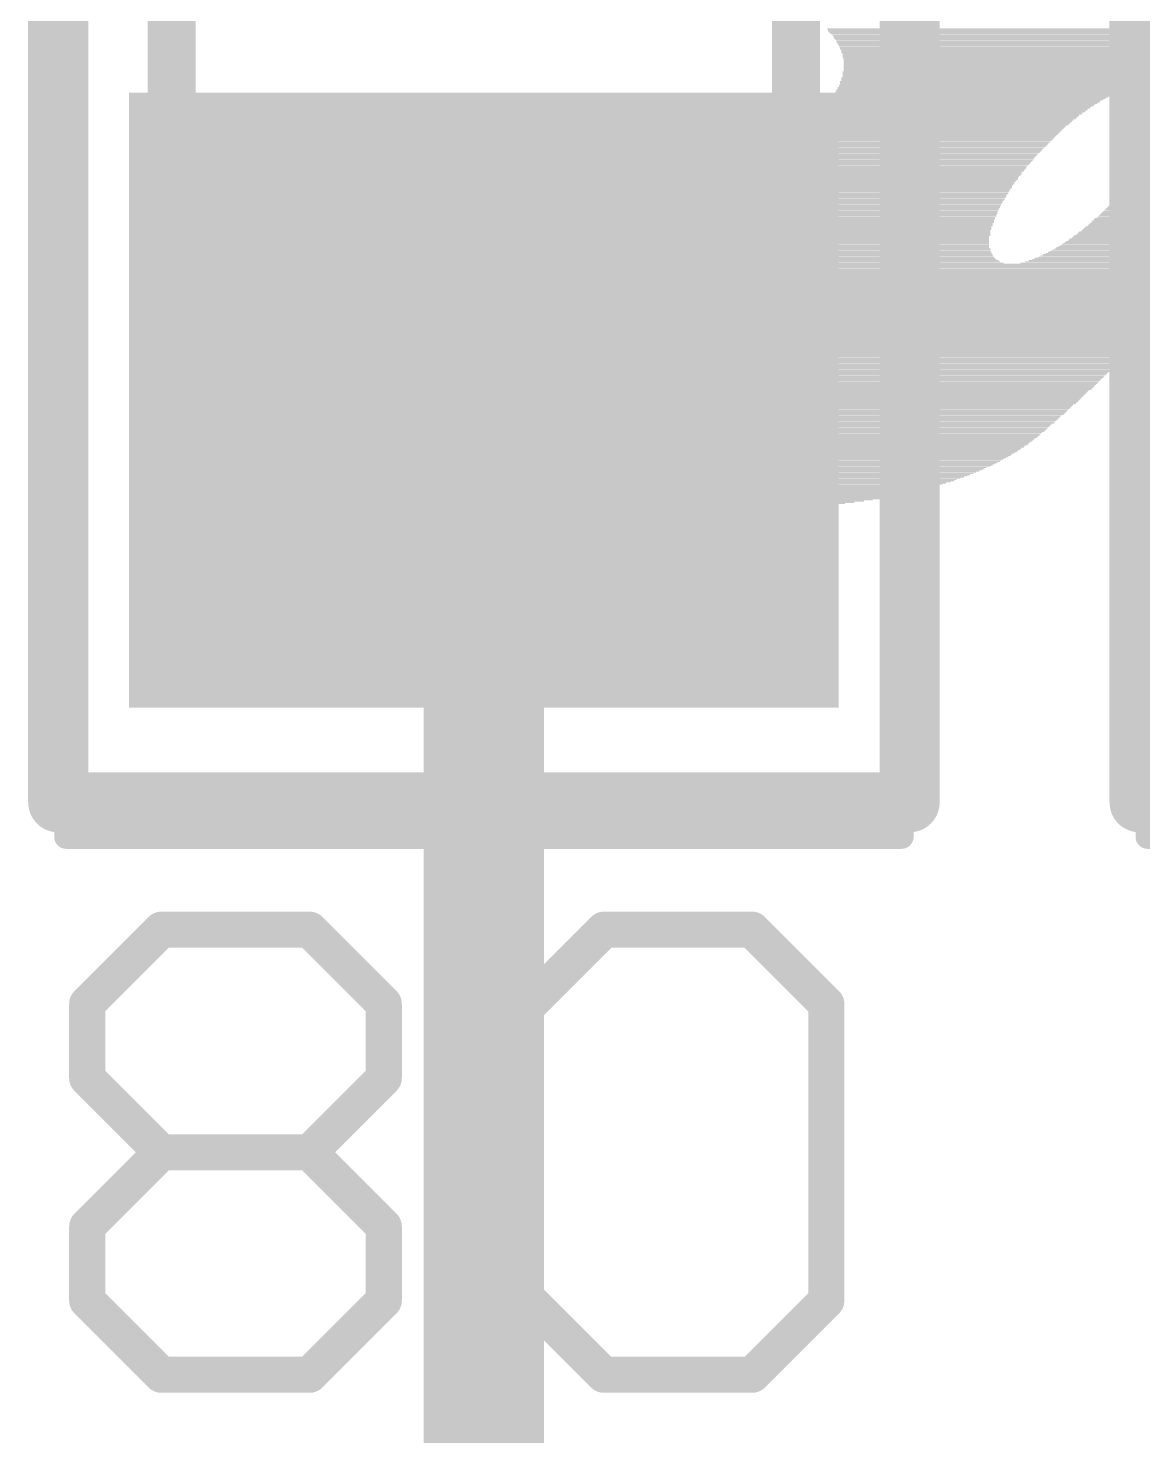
# Model space of a CAD drawing. Extents: x -0.1 to 32.1, y -0.1 to 23.1.
# Drawn here: x 5.768 to 8.124, y 17.181 to 20.156 of the extents above; entities that cross this region are included whole.
import ezdxf

# ---------------------------------------------------------------- set-up
doc = ezdxf.new("R2010")
doc.units = 0
for name, color, linetype in [('16', 132, 'CONTINUOUS'), ('21', 40, 'CONTINUOUS'), ('22', 6, 'CONTINUOUS'), ('40', 132, 'CONTINUOUS'), ('52', 253, 'CONTINUOUS')]:
    doc.layers.add(name, color=color, linetype=linetype)

# ---------------------------------------------------------------- blocks, each defined once
blk = doc.blocks.new('RECT')
blk.add_solid([(-0.5, -0.5), (0.5, -0.5), (-0.5, 0.5), (0.5, 0.5)])

msp = doc.modelspace()

# ---------------------------------------------------------------- linework, layer by layer
at = {"layer": '16', "const_width": 0.254}
msp.add_lwpolyline([(6.731, 16.383), (6.731, 19.37)], dxfattribs=at)
at = {"layer": '16', "const_width": 0.127}
msp.add_lwpolyline([(6.7945, 19.37, 1), (6.6675, 19.37)], format="xyb", dxfattribs=at)
at = {"layer": '22'}
for points, const_width in [([(5.831, 22.12), (5.831, 18.52)], 0.127), ([(7.631, 18.52), (7.631, 22.12)], 0.127), ([(8.117, 22.12), (8.117, 18.52)], 0.127), ([(5.831, 18.52), (7.631, 18.52)], 0.127), ([(8.117, 18.52), (9.917, 18.52)], 0.127), ([(6.0491, 18.2507), (5.8923, 18.0939)], 0.0762), ([(6.3626, 18.2507), (6.0491, 18.2507)], 0.0762), ([(6.5194, 18.0939), (6.3626, 18.2507)], 0.0762), ([(6.8278, 18.0939), (6.9846, 18.2507)], 0.0762), ([(6.9846, 18.2507), (7.2981, 18.2507)], 0.0762), ([(7.2981, 18.2507), (7.4549, 18.0939)], 0.0762), ([(5.8923, 18.0939), (5.8923, 17.9372)], 0.0762), ([(6.5194, 17.9372), (6.5194, 18.0939)], 0.0762), ([(7.4549, 18.0939), (7.4549, 17.4669)], 0.0762), ([(5.8923, 17.9372), (6.0491, 17.7804)], 0.0762), ([(6.3626, 17.7804), (6.5194, 17.9372)], 0.0762), ([(6.0491, 17.7804), (5.8923, 17.6236)], 0.0762), ([(6.3626, 17.7804), (6.0491, 17.7804)], 0.0762), ([(6.5194, 17.6236), (6.3626, 17.7804)], 0.0762), ([(5.8923, 17.6236), (5.8923, 17.4669)], 0.0762), ([(6.5194, 17.4669), (6.5194, 17.6236)], 0.0762), ([(5.8923, 17.4669), (6.0491, 17.3101)], 0.0762), ([(6.3626, 17.3101), (6.5194, 17.4669)], 0.0762), ([(6.9846, 17.3101), (6.8278, 17.4669)], 0.0762), ([(7.4549, 17.4669), (7.2981, 17.3101)], 0.0762), ([(6.0491, 17.3101), (6.3626, 17.3101)], 0.0762), ([(7.2981, 17.3101), (6.9846, 17.3101)], 0.0762)]:
    msp.add_lwpolyline(points, dxfattribs=dict(at, const_width=const_width))
for points, const_width in [([(5.831, 18.5517, 1), (5.831, 18.4883)], 0.0635), ([(7.631, 18.4883, 1), (7.631, 18.5517)], 0.0635), ([(8.117, 18.5517, 1), (8.117, 18.4883)], 0.0635), ([(5.7993, 18.52, 1), (5.8628, 18.52)], 0.0635), ([(7.5993, 18.52, 1), (7.6627, 18.52)], 0.0635), ([(8.0853, 18.52, 1), (8.1488, 18.52)], 0.0635), ([(6.0491, 18.2698, 1), (6.0491, 18.2317)], 0.0381), ([(6.0626, 18.2372, 1), (6.0356, 18.2642)], 0.0381), ([(6.3761, 18.2642, 1), (6.3491, 18.2372)], 0.0381), ([(6.3626, 18.2317, 1), (6.3626, 18.2698)], 0.0381), ([(6.9846, 18.2698, 1), (6.9846, 18.2317)], 0.0381), ([(6.9981, 18.2372, 1), (6.9711, 18.2642)], 0.0381), ([(7.3116, 18.2642, 1), (7.2847, 18.2372)], 0.0381), ([(7.2981, 18.2317, 1), (7.2981, 18.2698)], 0.0381), ([(5.8788, 18.1074, 1), (5.9058, 18.0805)], 0.0381), ([(5.9114, 18.0939, 1), (5.8733, 18.0939)], 0.0381), ([(6.5384, 18.0939, 1), (6.5003, 18.0939)], 0.0381), ([(6.5059, 18.0805, 1), (6.5329, 18.1074)], 0.0381), ([(6.8144, 18.1074, 1), (6.8413, 18.0805)], 0.0381), ([(7.474, 18.0939, 1), (7.4359, 18.0939)], 0.0381), ([(7.4414, 18.0805, 1), (7.4684, 18.1074)], 0.0381), ([(5.9058, 17.9506, 1), (5.8788, 17.9237)], 0.0381), ([(6.5329, 17.9237, 1), (6.5059, 17.9506)], 0.0381), ([(5.8733, 17.9372, 1), (5.9114, 17.9372)], 0.0381), ([(6.5003, 17.9372, 1), (6.5384, 17.9372)], 0.0381), ([(6.0491, 17.7995, 1), (6.0491, 17.7614)], 0.0381), ([(6.0626, 17.7669, 1), (6.0356, 17.7939)], 0.0381), ([(6.0356, 17.7669, 1), (6.0626, 17.7939)], 0.0381), ([(6.3761, 17.7939, 1), (6.3491, 17.7669)], 0.0381), ([(6.3491, 17.7939, 1), (6.3761, 17.7669)], 0.0381), ([(6.3626, 17.7614, 1), (6.3626, 17.7995)], 0.0381), ([(5.8788, 17.6371, 1), (5.9058, 17.6102)], 0.0381), ([(5.9114, 17.6236, 1), (5.8733, 17.6236)], 0.0381), ([(6.5384, 17.6236, 1), (6.5003, 17.6236)], 0.0381), ([(6.5059, 17.6102, 1), (6.5329, 17.6371)], 0.0381), ([(5.9058, 17.4803, 1), (5.8788, 17.4534)], 0.0381), ([(6.5329, 17.4534, 1), (6.5059, 17.4803)], 0.0381), ([(6.8413, 17.4803, 1), (6.8144, 17.4534)], 0.0381), ([(7.4684, 17.4534, 1), (7.4414, 17.4803)], 0.0381), ([(5.8733, 17.4669, 1), (5.9114, 17.4669)], 0.0381), ([(6.5003, 17.4669, 1), (6.5384, 17.4669)], 0.0381), ([(7.4359, 17.4669, 1), (7.474, 17.4669)], 0.0381), ([(6.0491, 17.3292, 1), (6.0491, 17.2911)], 0.0381), ([(6.3626, 17.2911, 1), (6.3626, 17.3292)], 0.0381), ([(6.9846, 17.3292, 1), (6.9846, 17.2911)], 0.0381), ([(7.2981, 17.2911, 1), (7.2981, 17.3292)], 0.0381), ([(6.0356, 17.2966, 1), (6.0626, 17.3236)], 0.0381), ([(6.3491, 17.3236, 1), (6.3761, 17.2966)], 0.0381), ([(6.9711, 17.2966, 1), (6.9981, 17.3236)], 0.0381), ([(7.2847, 17.3236, 1), (7.3116, 17.2966)], 0.0381)]:
    msp.add_lwpolyline(points, format="xyb", dxfattribs=dict(at, const_width=const_width))
at = {"layer": '40', "const_width": 0.0508}
for points in [[(5.848, 22.193), (5.848, 18.447)], [(7.614, 18.447), (7.614, 22.193)], [(8.134, 22.193), (8.134, 18.447)], [(5.848, 18.447), (7.614, 18.447)], [(8.134, 18.447), (9.9, 18.447)]]:
    msp.add_lwpolyline(points, dxfattribs=at)
at = {"layer": '40', "const_width": 0.0254}
for points in [[(5.848, 18.4597, 1), (5.848, 18.4343)], [(5.8353, 18.447, 1), (5.8607, 18.447)], [(7.6013, 18.447, 1), (7.6267, 18.447)], [(7.614, 18.4343, 1), (7.614, 18.4597)], [(8.134, 18.4597, 1), (8.134, 18.4343)], [(8.1213, 18.447, 1), (8.1467, 18.447)]]:
    msp.add_lwpolyline(points, format="xyb", dxfattribs=at)
at = {"layer": '52', "const_width": 0.1016}
for points in [[(6.071, 19.964), (6.071, 20.701)], [(7.391, 19.939), (7.391, 20.701)]]:
    msp.add_lwpolyline(points, dxfattribs=at)
at = {"layer": '52', "const_width": 0.0508}
for points in [[(6.0456, 19.964, 1), (6.0964, 19.964)], [(7.3656, 19.939, 1), (7.4164, 19.939)]]:
    msp.add_lwpolyline(points, format="xyb", dxfattribs=at)

# ---------------------------------------------------------------- block references
at = {"layer": '16', "xscale": 1.3, "yscale": 1.5, "rotation": 90}
msp.add_blockref('RECT', (6.731, 19.37), dxfattribs=at)
at = {"layer": '21'}
for p, xscale, yscale in [((7.9869, 20.1548), 1.0616, 0.0024), ((7.987, 20.1523), 1.0566, 0.0026), ((7.9857, 20.1497), 1.054, 0.0024), ((7.9857, 20.1472), 1.049, 0.0026), ((7.9869, 20.1446), 1.0464, 0.0024), ((7.987, 20.1421), 1.0414, 0.0024), ((7.9869, 20.1396), 1.0362, 0.0026), ((7.9882, 20.137), 1.0336, 0.0024), ((7.9882, 20.1345), 1.0336, 0.0026), ((7.9882, 20.1319), 1.0286, 0.0024), ((7.9895, 20.1294), 1.0262, 0.0024), ((7.9895, 20.1269), 1.0262, 0.0026), ((7.9908, 20.1243), 1.0236, 0.0024), ((7.9908, 20.1218), 1.0236, 0.0026), ((7.992, 20.1192), 1.021, 0.0024), ((7.992, 20.1167), 1.021, 0.0024), ((7.9933, 20.1142), 1.0184, 0.0026), ((7.9946, 20.1116), 1.021, 0.0024), ((7.9958, 20.1091), 1.0184, 0.0026), ((7.9958, 20.1065), 1.0184, 0.0024), ((7.9971, 20.104), 1.021, 0.0024), ((7.9996, 20.1015), 1.021, 0.0026), ((7.9996, 20.0989), 1.021, 0.0024), ((8.0009, 20.0964), 1.0236, 0.0026), ((8.0022, 20.0938), 1.0262, 0.0024), ((8.0047, 20.0913), 1.026, 0.0024), ((8.006, 20.0888), 1.0286, 0.0026), ((8.0073, 20.0862), 1.0312, 0.0024), ((8.0086, 20.0837), 1.0338, 0.0026), ((8.0111, 20.0811), 1.0388, 0.0024), ((8.0416, 20.0507), 1.11, 0.0026), ((8.025, 20.0634), 1.0718, 0.0026), ((8.0288, 20.0608), 1.0794, 0.0024), ((8.0314, 20.0583), 1.0846, 0.0026), ((8.0352, 20.0557), 1.0922, 0.0024), ((8.039, 20.0532), 1.0998, 0.0024), ((8.0124, 20.0786), 1.0414, 0.0024), ((8.0149, 20.0761), 1.0464, 0.0026), ((8.0162, 20.0735), 1.049, 0.0024), ((8.0187, 20.071), 1.054, 0.0026), ((8.0213, 20.0684), 1.0592, 0.0024), ((8.0238, 20.0659), 1.0642, 0.0024), ((7.7787, 20.0253), 0.6046, 0.0026), ((7.7761, 20.0227), 0.5994, 0.0024), ((7.7863, 20.0303), 0.6146, 0.0024), ((7.7838, 20.0278), 0.6096, 0.0024), ((7.7977, 20.0354), 0.6324, 0.0024), ((7.7926, 20.0329), 0.6222, 0.0026), ((8.0556, 20.043), 1.143, 0.0024), ((8.0619, 20.0405), 1.1556, 0.0024), ((8.0683, 20.038), 1.1684, 0.0026), ((8.0466, 20.0481), 1.12, 0.0024), ((8.0517, 20.0456), 1.1302, 0.0026), ((7.7368, 19.9922), 0.5664, 0.0024), ((7.7393, 19.9948), 0.5664, 0.0026), ((7.7431, 19.9973), 0.5688, 0.0024), ((7.7482, 20.0024), 0.574, 0.0024), ((7.7469, 19.9999), 0.5714, 0.0026), ((7.752, 20.0049), 0.5766, 0.0024), ((7.7584, 20.01), 0.5842, 0.0024), ((7.7558, 20.0075), 0.579, 0.0026), ((7.7609, 20.0126), 0.5842, 0.0026), ((7.7673, 20.0176), 0.5918, 0.0024), ((7.7647, 20.0151), 0.5866, 0.0024), ((7.7711, 20.0202), 0.5944, 0.0026), ((7.7012, 19.9618), 0.5512, 0.0026), ((7.705, 19.9643), 0.5536, 0.0024), ((7.7075, 19.9668), 0.5536, 0.0024), ((7.7101, 19.9694), 0.5536, 0.0026), ((7.7126, 19.9719), 0.5536, 0.0024), ((7.7164, 19.9745), 0.5562, 0.0026), ((7.719, 19.977), 0.5562, 0.0024), ((7.7228, 19.9795), 0.5588, 0.0024), ((7.7254, 19.9821), 0.5588, 0.0026), ((7.7279, 19.9846), 0.5588, 0.0024), ((7.7329, 19.9897), 0.5638, 0.0024), ((7.7317, 19.9872), 0.5614, 0.0026), ((7.6694, 19.9338), 0.5536, 0.0024), ((7.6733, 19.9364), 0.5512, 0.0026), ((7.6758, 19.9389), 0.5512, 0.0024), ((7.6784, 19.9414), 0.5512, 0.0024), ((7.6809, 19.944), 0.5512, 0.0026), ((7.6834, 19.9465), 0.551, 0.0024), ((7.6872, 19.9491), 0.5486, 0.0026), ((7.6911, 19.9516), 0.5512, 0.0024), ((7.6936, 19.9541), 0.5512, 0.0024), ((7.6961, 19.9567), 0.551, 0.0026), ((7.6987, 19.9592), 0.5512, 0.0024), ((7.6365, 19.9033), 0.5588, 0.0024), ((7.639, 19.9059), 0.5588, 0.0026), ((7.6415, 19.9084), 0.5588, 0.0024), ((7.6453, 19.911), 0.5562, 0.0026), ((7.6479, 19.9135), 0.5562, 0.0024), ((7.6504, 19.916), 0.5562, 0.0024), ((7.6529, 19.9186), 0.5562, 0.0026), ((7.6555, 19.9211), 0.5562, 0.0024), ((7.658, 19.9237), 0.5562, 0.0026), ((7.6618, 19.9262), 0.5536, 0.0024), ((7.6644, 19.9287), 0.5538, 0.0024), ((7.6669, 19.9313), 0.5536, 0.0026), ((7.6072, 19.8729), 0.5612, 0.0026), ((7.6098, 19.8754), 0.5614, 0.0024), ((7.6123, 19.8779), 0.5612, 0.0024), ((7.6136, 19.8805), 0.5588, 0.0026), ((7.6161, 19.883), 0.5588, 0.0024), ((7.6187, 19.8856), 0.5588, 0.0026), ((7.6212, 19.8881), 0.5588, 0.0024), ((7.6238, 19.8906), 0.5588, 0.0024), ((7.6263, 19.8932), 0.5588, 0.0026), ((7.6288, 19.8957), 0.5588, 0.0024), ((7.6314, 19.8983), 0.5588, 0.0026), ((7.6339, 19.9008), 0.5588, 0.0024), ((7.5793, 19.8424), 0.5664, 0.0026), ((7.5818, 19.8449), 0.5664, 0.0024), ((7.5844, 19.8475), 0.5664, 0.0026), ((7.5856, 19.85), 0.5638, 0.0024), ((7.5882, 19.8525), 0.5638, 0.0024), ((7.5907, 19.8551), 0.5638, 0.0026), ((7.5932, 19.8576), 0.5638, 0.0024), ((7.5958, 19.8602), 0.5638, 0.0026), ((7.5971, 19.8627), 0.5614, 0.0024), ((7.5996, 19.8652), 0.5612, 0.0024), ((7.6021, 19.8678), 0.5612, 0.0026), ((7.6047, 19.8703), 0.5614, 0.0024), ((8.2333, 19.8449), 0.2488, 0.0024), ((8.2321, 19.8424), 0.2464, 0.0026), ((8.2346, 19.8475), 0.2464, 0.0026), ((8.2359, 19.85), 0.2438, 0.0024), ((8.2371, 19.8551), 0.2412, 0.0026), ((8.2371, 19.8525), 0.2412, 0.0024), ((8.2384, 19.8576), 0.2386, 0.0024), ((8.2397, 19.8602), 0.2362, 0.0026), ((7.5577, 19.8144), 0.569, 0.0024), ((7.5602, 19.817), 0.5688, 0.0026), ((7.5628, 19.8221), 0.569, 0.0026), ((7.5628, 19.8195), 0.569, 0.0024), ((7.5653, 19.8246), 0.5688, 0.0024), ((7.5679, 19.8271), 0.569, 0.0024), ((7.5691, 19.8297), 0.5664, 0.0026), ((7.5717, 19.8322), 0.5664, 0.0024), ((7.5742, 19.8348), 0.5664, 0.0026), ((7.5768, 19.8398), 0.5664, 0.0024), ((7.5768, 19.8373), 0.5664, 0.0024), ((8.2194, 19.8144), 0.2718, 0.0024), ((8.2206, 19.817), 0.2692, 0.0026), ((8.2219, 19.8195), 0.2666, 0.0024), ((8.2232, 19.8221), 0.2642, 0.0026), ((8.2245, 19.8246), 0.2616, 0.0024), ((8.2257, 19.8271), 0.259, 0.0024), ((8.227, 19.8322), 0.2566, 0.0024), ((8.227, 19.8297), 0.2566, 0.0026), ((8.2283, 19.8348), 0.254, 0.0026), ((8.2295, 19.8373), 0.2514, 0.0024), ((8.2308, 19.8398), 0.2488, 0.0024), ((7.5374, 19.784), 0.574, 0.0026), ((7.5399, 19.789), 0.574, 0.0024), ((7.5399, 19.7865), 0.574, 0.0024), ((7.5425, 19.7916), 0.574, 0.0026), ((7.545, 19.7941), 0.574, 0.0024), ((7.5475, 19.7992), 0.574, 0.0024), ((7.5462, 19.7967), 0.5714, 0.0026), ((7.5488, 19.8017), 0.5714, 0.0024), ((7.5513, 19.8043), 0.5714, 0.0026), ((7.5539, 19.8094), 0.5714, 0.0026), ((7.5539, 19.8068), 0.5714, 0.0024), ((7.5564, 19.8119), 0.5714, 0.0024), ((8.2067, 19.784), 0.3022, 0.0026), ((8.2079, 19.7865), 0.2996, 0.0024), ((8.2092, 19.789), 0.2972, 0.0024), ((8.2092, 19.7916), 0.292, 0.0026), ((8.2105, 19.7941), 0.2896, 0.0024), ((8.2118, 19.7967), 0.287, 0.0026), ((8.213, 19.7992), 0.2844, 0.0024), ((8.2143, 19.8017), 0.282, 0.0024), ((8.2156, 19.8043), 0.2794, 0.0026), ((8.2168, 19.8068), 0.2768, 0.0024), ((8.2181, 19.8119), 0.2742, 0.0024), ((8.2181, 19.8094), 0.2742, 0.0026), ((7.5209, 19.756), 0.5816, 0.0024), ((7.5209, 19.7535), 0.5816, 0.0026), ((7.5234, 19.7586), 0.5816, 0.0026), ((7.5259, 19.7636), 0.5816, 0.0024), ((7.5247, 19.7611), 0.5792, 0.0024), ((7.5272, 19.7662), 0.579, 0.0026), ((7.5297, 19.7713), 0.579, 0.0026), ((7.5285, 19.7687), 0.5766, 0.0024), ((7.531, 19.7738), 0.5764, 0.0024), ((7.5336, 19.7789), 0.5766, 0.0026), ((7.5336, 19.7763), 0.5766, 0.0024), ((7.5361, 19.7814), 0.5766, 0.0024), ((8.1914, 19.7535), 0.3378, 0.0026), ((8.194, 19.756), 0.3328, 0.0024), ((8.1953, 19.7586), 0.3302, 0.0026), ((8.1965, 19.7611), 0.3276, 0.0024), ((8.1965, 19.7636), 0.3226, 0.0024), ((8.1978, 19.7662), 0.32, 0.0026), ((8.199, 19.7687), 0.3174, 0.0024), ((8.2003, 19.7713), 0.3148, 0.0026), ((8.2016, 19.7738), 0.3124, 0.0024), ((8.2028, 19.7763), 0.3098, 0.0024), ((8.2041, 19.7789), 0.3072, 0.0026), ((8.2054, 19.7814), 0.3048, 0.0024), ((7.5069, 19.7281), 0.5892, 0.0026), ((7.5069, 19.7255), 0.5892, 0.0024), ((7.5094, 19.7306), 0.5892, 0.0024), ((7.5107, 19.7357), 0.5866, 0.0024), ((7.5107, 19.7332), 0.5866, 0.0026), ((7.5132, 19.7408), 0.5866, 0.0026), ((7.5132, 19.7382), 0.5866, 0.0024), ((7.5145, 19.7433), 0.5842, 0.0024), ((7.5171, 19.7484), 0.5842, 0.0024), ((7.5171, 19.7459), 0.5842, 0.0026), ((7.5183, 19.7509), 0.5816, 0.0024), ((8.1774, 19.7255), 0.3758, 0.0024), ((8.18, 19.7281), 0.3708, 0.0026), ((8.18, 19.7306), 0.3658, 0.0024), ((8.1813, 19.7332), 0.3632, 0.0026), ((8.1825, 19.7357), 0.3606, 0.0024), ((8.1851, 19.7382), 0.3556, 0.0024), ((8.1863, 19.7408), 0.353, 0.0026), ((8.1876, 19.7433), 0.3504, 0.0024), ((8.1876, 19.7459), 0.3454, 0.0026), ((8.1889, 19.7484), 0.3428, 0.0024), ((8.1902, 19.7509), 0.3404, 0.0024), ((7.4967, 19.6951), 0.6044, 0.0026), ((7.498, 19.7001), 0.602, 0.0024), ((7.498, 19.6976), 0.602, 0.0024), ((7.4993, 19.7052), 0.5994, 0.0024), ((7.4993, 19.7027), 0.5994, 0.0026), ((7.5005, 19.7103), 0.5968, 0.0024), ((7.5005, 19.7078), 0.5968, 0.0026), ((7.5018, 19.7128), 0.5942, 0.0024), ((7.5044, 19.7179), 0.5944, 0.0024), ((7.5031, 19.7154), 0.5918, 0.0026), ((7.5056, 19.723), 0.5918, 0.0024), ((7.5056, 19.7205), 0.5918, 0.0026), ((8.1584, 19.6951), 0.4242, 0.0026), ((8.1609, 19.6976), 0.419, 0.0024), ((8.1622, 19.7001), 0.4164, 0.0024), ((8.1647, 19.7027), 0.4114, 0.0026), ((8.166, 19.7052), 0.4088, 0.0024), ((8.1673, 19.7078), 0.4012, 0.0026), ((8.1686, 19.7103), 0.3988, 0.0024), ((8.1711, 19.7128), 0.3936, 0.0024), ((8.1724, 19.7154), 0.3912, 0.0026), ((8.1724, 19.7179), 0.386, 0.0024), ((8.1749, 19.7205), 0.381, 0.0026), ((8.1762, 19.723), 0.3784, 0.0024), ((7.4993, 19.6646), 0.64, 0.0026), ((7.4967, 19.6697), 0.6298, 0.0026), ((7.498, 19.6671), 0.6324, 0.0024), ((7.4954, 19.6747), 0.6222, 0.0024), ((7.4967, 19.6722), 0.6248, 0.0024), ((7.4955, 19.6798), 0.6172, 0.0024), ((7.4967, 19.6773), 0.6196, 0.0026), ((7.4955, 19.6849), 0.6122, 0.0024), ((7.4967, 19.6824), 0.6146, 0.0026), ((7.4968, 19.69), 0.6096, 0.0026), ((7.4968, 19.6874), 0.6096, 0.0024), ((7.4967, 19.6925), 0.6044, 0.0024), ((8.1317, 19.6646), 0.4978, 0.0026), ((8.1343, 19.6671), 0.4876, 0.0024), ((8.1368, 19.6697), 0.4826, 0.0026), ((8.1406, 19.6722), 0.4748, 0.0024), ((8.1431, 19.6747), 0.4698, 0.0024), ((8.1444, 19.6773), 0.4622, 0.0026), ((8.147, 19.6798), 0.4572, 0.0024), ((8.1495, 19.6824), 0.452, 0.0026), ((8.1508, 19.6849), 0.4444, 0.0024), ((8.1533, 19.6874), 0.4394, 0.0024), ((8.1559, 19.69), 0.4344, 0.0026), ((8.1572, 19.6925), 0.4318, 0.0024), ((7.7774, 19.6366), 1.2216, 0.0024), ((7.7774, 19.6417), 1.2166, 0.0024), ((7.7787, 19.6392), 1.2192, 0.0026), ((7.7787, 19.6468), 1.2142, 0.0024), ((7.7787, 19.6443), 1.2142, 0.0026), ((7.7787, 19.6544), 1.209, 0.0024), ((7.7787, 19.6519), 1.209, 0.0026), ((7.7787, 19.6493), 1.209, 0.0024), ((7.5031, 19.6595), 0.6528, 0.0024), ((7.7799, 19.657), 1.2064, 0.0026), ((7.5006, 19.662), 0.6426, 0.0024), ((8.1229, 19.6595), 0.5156, 0.0024), ((8.1279, 19.662), 0.5054, 0.0024), ((7.7761, 19.6112), 1.2394, 0.0024), ((7.7774, 19.6087), 1.242, 0.0024), ((7.7774, 19.6062), 1.242, 0.0026), ((7.7774, 19.6163), 1.237, 0.0024), ((7.7774, 19.6138), 1.237, 0.0026), ((7.7774, 19.6239), 1.2318, 0.0024), ((7.7774, 19.6214), 1.2318, 0.0024), ((7.7774, 19.6189), 1.2318, 0.0026), ((7.7774, 19.629), 1.2268, 0.0024), ((7.7774, 19.6265), 1.2268, 0.0026), ((7.7774, 19.6341), 1.2216, 0.0024), ((7.7787, 19.6316), 1.2242, 0.0026), ((7.7774, 19.5808), 1.2624, 0.0026), ((7.7787, 19.5782), 1.265, 0.0024), ((7.7787, 19.5757), 1.265, 0.0026), ((7.7774, 19.5884), 1.2572, 0.0026), ((7.7774, 19.5858), 1.2572, 0.0024), ((7.7787, 19.5833), 1.2598, 0.0024), ((7.7774, 19.596), 1.2522, 0.0024), ((7.7774, 19.5935), 1.2522, 0.0026), ((7.7787, 19.5909), 1.2548, 0.0024), ((7.7774, 19.6036), 1.247, 0.0024), ((7.7774, 19.6011), 1.247, 0.0026), ((7.7774, 19.5985), 1.247, 0.0024), ((7.7812, 19.5477), 1.2902, 0.0024), ((7.7812, 19.5452), 1.2902, 0.0024), ((7.7799, 19.5579), 1.2826, 0.0024), ((7.7799, 19.5554), 1.2826, 0.0026), ((7.7812, 19.5528), 1.2852, 0.0024), ((7.7812, 19.5503), 1.2852, 0.0026), ((7.7787, 19.5655), 1.275, 0.0024), ((7.78, 19.563), 1.2776, 0.0026), ((7.78, 19.5604), 1.2776, 0.0024), ((7.7787, 19.5731), 1.27, 0.0024), ((7.7787, 19.5706), 1.27, 0.0024), ((7.7799, 19.5681), 1.2724, 0.0026), ((7.625, 19.5198), 0.993, 0.0024), ((7.625, 19.5173), 0.993, 0.0026), ((7.7838, 19.53), 1.3056, 0.0026), ((7.6275, 19.5274), 0.993, 0.0024), ((7.6275, 19.5249), 0.993, 0.0026), ((7.6275, 19.5223), 0.993, 0.0024), ((7.7812, 19.5401), 1.2954, 0.0024), ((7.7825, 19.5376), 1.298, 0.0026), ((7.7825, 19.535), 1.298, 0.0024), ((7.7837, 19.5325), 1.3004, 0.0024), ((7.7825, 19.5427), 1.2928, 0.0026), ((7.611, 19.4868), 0.9804, 0.0026), ((7.6174, 19.4995), 0.988, 0.0026), ((7.6161, 19.4969), 0.9854, 0.0024), ((7.6149, 19.4944), 0.983, 0.0024), ((7.6149, 19.4919), 0.983, 0.0026), ((7.6136, 19.4893), 0.9804, 0.0024), ((7.6212, 19.5096), 0.9906, 0.0024), ((7.6212, 19.5071), 0.9906, 0.0024), ((7.6199, 19.5046), 0.988, 0.0026), ((7.6186, 19.502), 0.9854, 0.0024), ((7.6238, 19.5147), 0.9906, 0.0024), ((7.6238, 19.5122), 0.9906, 0.0026), ((7.5984, 19.4614), 0.9652, 0.0026), ((7.5971, 19.4588), 0.9626, 0.0024), ((7.5958, 19.4563), 0.96, 0.0024), ((7.6047, 19.4741), 0.9728, 0.0026), ((7.6034, 19.4715), 0.9702, 0.0024), ((7.6034, 19.469), 0.9702, 0.0024), ((7.6021, 19.4665), 0.9676, 0.0026), ((7.6009, 19.4639), 0.9652, 0.0024), ((7.6097, 19.4842), 0.9778, 0.0024), ((7.6097, 19.4817), 0.9778, 0.0024), ((7.6085, 19.4792), 0.9754, 0.0026), ((7.6072, 19.4766), 0.9728, 0.0024), ((7.5818, 19.4309), 0.9422, 0.0024), ((7.5806, 19.4284), 0.9398, 0.0026), ((7.5907, 19.4461), 0.955, 0.0024), ((7.5894, 19.4436), 0.9524, 0.0024), ((7.5882, 19.4411), 0.95, 0.0026), ((7.5869, 19.4385), 0.9474, 0.0024), ((7.5856, 19.436), 0.9448, 0.0026), ((7.5844, 19.4334), 0.9424, 0.0024), ((7.5945, 19.4538), 0.9574, 0.0026), ((7.5933, 19.4512), 0.955, 0.0024), ((7.592, 19.4487), 0.9524, 0.0026), ((7.5653, 19.403), 0.9194, 0.0026), ((7.564, 19.4004), 0.9168, 0.0024), ((7.5628, 19.3979), 0.9144, 0.0026), ((7.5742, 19.4182), 0.9322, 0.0024), ((7.5729, 19.4157), 0.9296, 0.0026), ((7.5716, 19.4131), 0.927, 0.0024), ((7.5704, 19.4106), 0.9246, 0.0026), ((7.5691, 19.408), 0.922, 0.0024), ((7.5678, 19.4055), 0.9194, 0.0024), ((7.5793, 19.4258), 0.9372, 0.0024), ((7.578, 19.4233), 0.9346, 0.0026), ((7.5768, 19.4207), 0.9322, 0.0024), ((7.5463, 19.3725), 0.8916, 0.0026), ((7.545, 19.3699), 0.889, 0.0024), ((7.5437, 19.3674), 0.8864, 0.0024), ((7.5552, 19.3877), 0.9042, 0.0024), ((7.5539, 19.3852), 0.9016, 0.0026), ((7.5526, 19.3826), 0.899, 0.0024), ((7.5514, 19.3801), 0.8966, 0.0024), ((7.5501, 19.3776), 0.894, 0.0026), ((7.5488, 19.375), 0.8914, 0.0024), ((7.5615, 19.3953), 0.9118, 0.0024), ((7.5602, 19.3928), 0.9092, 0.0024), ((7.5577, 19.3903), 0.9042, 0.0026), ((7.5272, 19.342), 0.8636, 0.0024), ((7.5259, 19.3395), 0.861, 0.0026), ((7.5234, 19.3369), 0.856, 0.0024), ((7.5361, 19.3572), 0.8762, 0.0024), ((7.5348, 19.3547), 0.8736, 0.0024), ((7.5336, 19.3522), 0.8712, 0.0026), ((7.5323, 19.3496), 0.8686, 0.0024), ((7.531, 19.3471), 0.866, 0.0026), ((7.5298, 19.3445), 0.8636, 0.0024), ((7.5424, 19.3649), 0.8838, 0.0026), ((7.5412, 19.3623), 0.8814, 0.0024), ((7.5386, 19.3598), 0.8762, 0.0026), ((7.5082, 19.3141), 0.8356, 0.0026), ((7.5069, 19.3115), 0.833, 0.0024), ((7.5056, 19.309), 0.8304, 0.0026), ((7.5183, 19.3293), 0.8508, 0.0024), ((7.5171, 19.3268), 0.8484, 0.0026), ((7.5158, 19.3242), 0.8458, 0.0024), ((7.5145, 19.3217), 0.8432, 0.0026), ((7.512, 19.3191), 0.8382, 0.0024), ((7.5107, 19.3166), 0.8356, 0.0024), ((7.5221, 19.3344), 0.8534, 0.0026), ((7.5208, 19.3318), 0.8508, 0.0024), ((7.4879, 19.2836), 0.8052, 0.0026), ((7.4853, 19.281), 0.8, 0.0024), ((7.484, 19.2785), 0.7974, 0.0024), ((7.498, 19.2988), 0.8204, 0.0024), ((7.4967, 19.2963), 0.8178, 0.0026), ((7.4955, 19.2937), 0.8154, 0.0024), ((7.4942, 19.2912), 0.8128, 0.0024), ((7.4916, 19.2887), 0.8076, 0.0026), ((7.4904, 19.2861), 0.8052, 0.0024), ((7.5044, 19.3064), 0.828, 0.0024), ((7.5031, 19.3039), 0.8254, 0.0024), ((7.5006, 19.3014), 0.8204, 0.0026), ((7.4637, 19.2556), 0.767, 0.0024), ((7.4624, 19.2531), 0.7644, 0.0024), ((7.4599, 19.2506), 0.7594, 0.0026), ((7.4574, 19.248), 0.7544, 0.0024), ((7.4751, 19.2683), 0.7848, 0.0024), ((7.4739, 19.2658), 0.7824, 0.0024), ((7.4713, 19.2633), 0.7772, 0.0026), ((7.47, 19.2607), 0.7746, 0.0024), ((7.4675, 19.2582), 0.7696, 0.0026), ((7.4828, 19.276), 0.795, 0.0026), ((7.4802, 19.2734), 0.7898, 0.0024), ((7.479, 19.2709), 0.7874, 0.0026), ((7.432, 19.2252), 0.7138, 0.0026), ((7.4294, 19.2226), 0.7086, 0.0024), ((7.4269, 19.2201), 0.7036, 0.0026), ((7.4498, 19.2404), 0.7442, 0.0024), ((7.4472, 19.2379), 0.739, 0.0026), ((7.4447, 19.2353), 0.734, 0.0024), ((7.4421, 19.2328), 0.7288, 0.0026), ((7.4396, 19.2302), 0.7238, 0.0024), ((7.4358, 19.2277), 0.7162, 0.0024), ((7.4548, 19.2455), 0.7492, 0.0026), ((7.4523, 19.2429), 0.7442, 0.0024), ((7.3938, 19.1972), 0.6476, 0.0024), ((7.3888, 19.1947), 0.6376, 0.0026), ((7.385, 19.1921), 0.63, 0.0024), ((7.3811, 19.1896), 0.6222, 0.0024), ((7.4129, 19.2099), 0.6806, 0.0024), ((7.4091, 19.2074), 0.673, 0.0026), ((7.4053, 19.2048), 0.6654, 0.0024), ((7.4015, 19.2023), 0.6578, 0.0024), ((7.399, 19.1998), 0.6528, 0.0026), ((7.4231, 19.2175), 0.696, 0.0024), ((7.4205, 19.215), 0.6908, 0.0024), ((7.4167, 19.2125), 0.6832, 0.0026), ((7.3304, 19.1667), 0.5308, 0.0024), ((7.324, 19.1642), 0.518, 0.0024), ((7.3164, 19.1617), 0.5028, 0.0026), ((7.3088, 19.1591), 0.4876, 0.0024), ((7.3659, 19.182), 0.5968, 0.0026), ((7.3608, 19.1794), 0.5866, 0.0024), ((7.3558, 19.1769), 0.5766, 0.0024), ((7.3494, 19.1744), 0.5638, 0.0026), ((7.3443, 19.1718), 0.5536, 0.0024), ((7.338, 19.1693), 0.541, 0.0026), ((7.3761, 19.1871), 0.6122, 0.0026), ((7.3723, 19.1845), 0.6046, 0.0024), ((7.2884, 19.154), 0.452, 0.0024), ((7.2783, 19.1515), 0.4318, 0.0024), ((7.2669, 19.149), 0.409, 0.0026), ((7.2529, 19.1464), 0.381, 0.0024), ((7.2999, 19.1566), 0.4698, 0.0026), ((7.2529, 19.1439), 0.3098, 0.0026), ((7.2567, 19.1413), 0.2056, 0.0024)]:
    msp.add_blockref('RECT', p, dxfattribs=dict(at, xscale=xscale, yscale=yscale))
at = {"layer": '52', "xscale": 0.7501, "yscale": 1.4501, "rotation": 90}
msp.add_blockref('RECT', (6.7322, 19.6029), dxfattribs=at)

doc.saveas('drawing.dxf')
